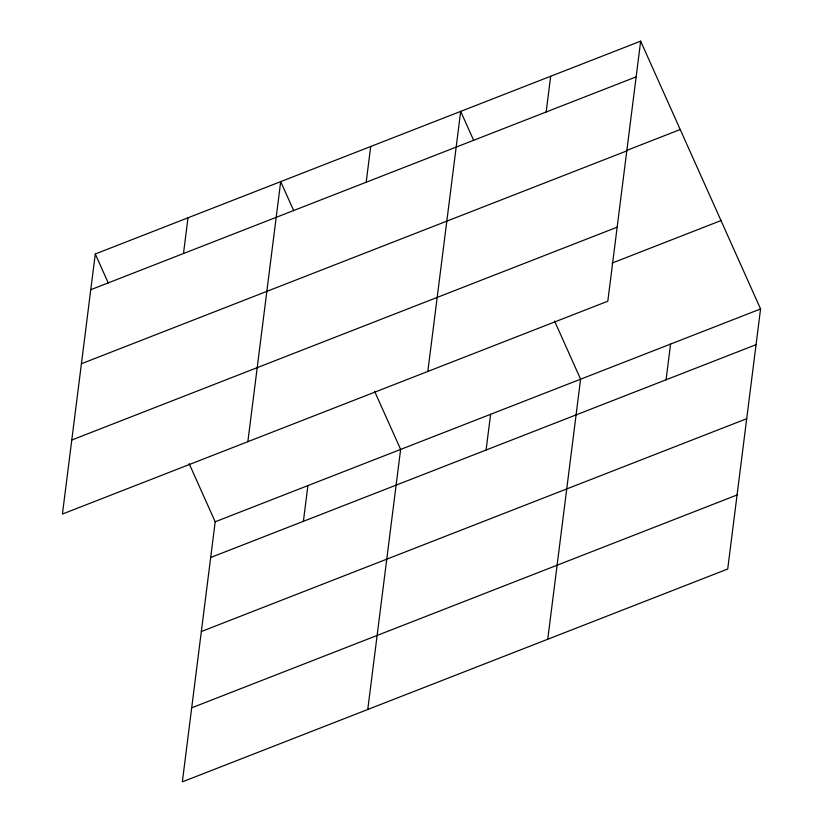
<?xml version="1.0" encoding="UTF-8"?>
<svg xmlns="http://www.w3.org/2000/svg" width="823" height="823" viewBox="0 0 823 823"><rect width="100%" height="100%" fill="white"/><g stroke="black" fill="none" stroke-linecap="round" stroke-linejoin="round"><path stroke-width="1.23" d="M95.283 253.988L62.425 514.046L607.806 301.218L640.654 41.15L95.283 253.988L108.297 283.05M183.488 253.525L187.994 217.807M189.156 463.647L215.194 521.782L182.346 781.85L727.717 569.012L760.575 308.954L640.654 41.15M247.857 441.684L280.705 181.626L293.729 210.688M303.399 521.319L307.905 485.601M366.184 182.222L370.7 146.504M367.768 709.488L400.626 449.42L374.588 391.285M427.826 371.451L460.685 111.383L473.698 140.455M486.095 450.027L490.611 414.298M546.163 111.99L550.669 76.272M547.748 639.255L580.596 379.187L554.568 321.042M666.074 379.784L670.58 344.065M90.767 289.706L636.148 76.868M626.951 150.321L680.23 129.52M81.415 363.735L626.797 150.907M71.776 440.017L617.157 227.179M612.065 263.082L720.999 220.574M215.194 521.782L760.575 308.954M210.678 557.5L756.059 344.672M201.326 631.539L746.708 418.701M191.697 707.811L737.069 494.983"/></g></svg>
